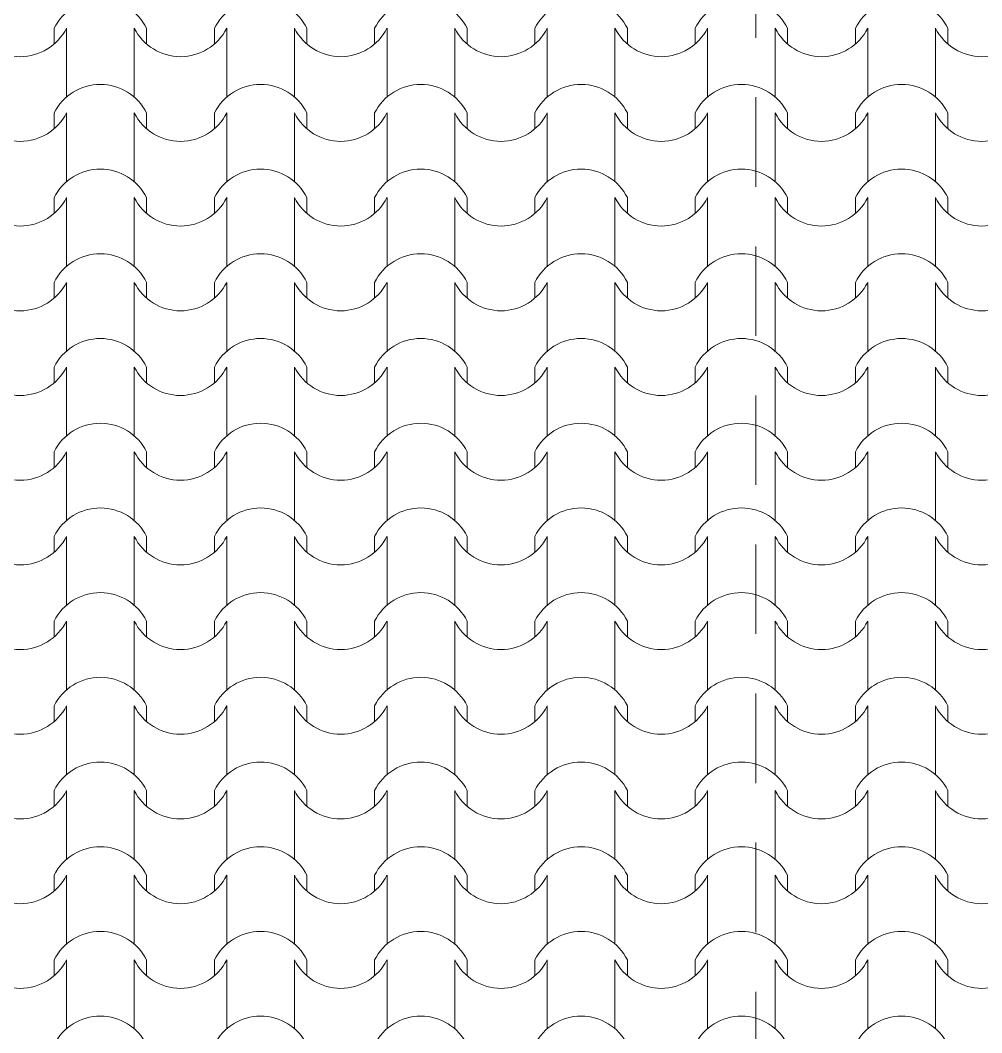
# Model space of a CAD drawing. Header units: feet. Extents: x 2791058 to 2855058, y -67651 to -26651.
# Drawn here: x 2826009 to 2829423, y -50133 to -46539 of the extents above; entities that cross this region are included whole.
import ezdxf

# ---------------------------------------------------------------- set-up
doc = ezdxf.new("R2010")
doc.units = ezdxf.units.FT
doc.header["$MEASUREMENT"] = 0
doc.linetypes.add('Long Dashed', pattern=[529.166651, 317.499995, -211.666656])
doc.layers.add('Shell - Roof_Pen_No__20', color=1, linetype='Continuous', lineweight=0)
doc.layers.add('Structural - Bearing_Pen_No__62', color=7, linetype='Continuous', lineweight=0, true_color=0xaaaaaa)
doc.layers.add('Structural - Bearing_Pen_No__82', color=7, linetype='Continuous', lineweight=0, true_color=0xaaaaaa)

# ---------------------------------------------------------------- blocks, each defined once
blk = doc.blocks.new('*X5', base_point=(2247653.8, -76425))
at = {"layer": 'Structural - Bearing_Pen_No__62', "color": 253, "linetype": 'Continuous', "lineweight": 0, "true_color": 0xaaaaaa}
for p, q in [((2826129.5, -46623.3), (2826129.5, -46567.3)), ((2826173.5, -46689.2), (2826173.5, -46567.3)), ((2826414, -46689.2), (2826414, -46567.3)), ((2826458, -46623.3), (2826458, -46567.3)), ((2826698.4, -46623.3), (2826698.4, -46567.3)), ((2826742.4, -46689.2), (2826742.4, -46567.3)), ((2826982.9, -46689.2), (2826982.9, -46567.3)), ((2827026.9, -46623.3), (2827026.9, -46567.3)), ((2827267.4, -46623.3), (2827267.4, -46567.3)), ((2827311.4, -46689.2), (2827311.4, -46567.3)), ((2827551.9, -46689.2), (2827551.9, -46567.3)), ((2827595.9, -46623.3), (2827595.9, -46567.3)), ((2827836.4, -46623.3), (2827836.4, -46567.3)), ((2827880.4, -46689.2), (2827880.4, -46567.3)), ((2828120.8, -46689.2), (2828120.8, -46567.3)), ((2828164.8, -46623.3), (2828164.8, -46567.3)), ((2828405.3, -46623.3), (2828405.3, -46567.3)), ((2828449.3, -46689.2), (2828449.3, -46567.3)), ((2828689.8, -46689.2), (2828689.8, -46567.3)), ((2828733.8, -46623.3), (2828733.8, -46567.3)), ((2828974.3, -46623.3), (2828974.3, -46567.3)), ((2829018.3, -46689.2), (2829018.3, -46567.3)), ((2829258.8, -46689.2), (2829258.8, -46567.3)), ((2829302.8, -46623.3), (2829302.8, -46567.3)), ((2826173.5, -46811.1), (2826173.5, -46689.2)), ((2826414, -46811.1), (2826414, -46689.2)), ((2826742.4, -46811.1), (2826742.4, -46689.2)), ((2826982.9, -46811.1), (2826982.9, -46689.2)), ((2827311.4, -46811.1), (2827311.4, -46689.2)), ((2827551.9, -46811.1), (2827551.9, -46689.2)), ((2827880.4, -46811.1), (2827880.4, -46689.2)), ((2828120.8, -46811.1), (2828120.8, -46689.2)), ((2828449.3, -46811.1), (2828449.3, -46689.2)), ((2828689.8, -46811.1), (2828689.8, -46689.2)), ((2829018.3, -46811.1), (2829018.3, -46689.2)), ((2829258.8, -46811.1), (2829258.8, -46689.2)), ((2826129.5, -46924), (2826129.5, -46867.9)), ((2826173.5, -46989.9), (2826173.5, -46867.9)), ((2826414, -46989.9), (2826414, -46867.9)), ((2826458, -46924), (2826458, -46867.9)), ((2826698.4, -46924), (2826698.4, -46867.9)), ((2826742.4, -46989.9), (2826742.4, -46867.9)), ((2826982.9, -46989.9), (2826982.9, -46867.9)), ((2827026.9, -46924), (2827026.9, -46867.9)), ((2827267.4, -46924), (2827267.4, -46867.9)), ((2827311.4, -46989.9), (2827311.4, -46867.9)), ((2827551.9, -46989.9), (2827551.9, -46867.9)), ((2827595.9, -46924), (2827595.9, -46867.9)), ((2827836.4, -46924), (2827836.4, -46867.9)), ((2827880.4, -46989.9), (2827880.4, -46867.9)), ((2828120.8, -46989.9), (2828120.8, -46867.9)), ((2828164.8, -46924), (2828164.8, -46867.9)), ((2828405.3, -46924), (2828405.3, -46867.9)), ((2828449.3, -46989.9), (2828449.3, -46867.9)), ((2828689.8, -46989.9), (2828689.8, -46867.9)), ((2828733.8, -46924), (2828733.8, -46867.9)), ((2828974.3, -46924), (2828974.3, -46867.9)), ((2829018.3, -46989.9), (2829018.3, -46867.9)), ((2829258.8, -46989.9), (2829258.8, -46867.9)), ((2829302.8, -46924), (2829302.8, -46867.9)), ((2826173.5, -47111.8), (2826173.5, -46989.9)), ((2826414, -47111.8), (2826414, -46989.9)), ((2826742.4, -47111.8), (2826742.4, -46989.9)), ((2826982.9, -47111.8), (2826982.9, -46989.9)), ((2827311.4, -47111.8), (2827311.4, -46989.9)), ((2827551.9, -47111.8), (2827551.9, -46989.9)), ((2827880.4, -47111.8), (2827880.4, -46989.9)), ((2828120.8, -47111.8), (2828120.8, -46989.9)), ((2828449.3, -47111.8), (2828449.3, -46989.9)), ((2828689.8, -47111.8), (2828689.8, -46989.9)), ((2829018.3, -47111.8), (2829018.3, -46989.9)), ((2829258.8, -47111.8), (2829258.8, -46989.9)), ((2826129.5, -47224.7), (2826129.5, -47168.6)), ((2826173.5, -47290.5), (2826173.5, -47168.6)), ((2826414, -47290.5), (2826414, -47168.6)), ((2826458, -47224.7), (2826458, -47168.6)), ((2826698.4, -47224.7), (2826698.4, -47168.6)), ((2826742.4, -47290.5), (2826742.4, -47168.6)), ((2826982.9, -47290.5), (2826982.9, -47168.6)), ((2827026.9, -47224.7), (2827026.9, -47168.6)), ((2827267.4, -47224.7), (2827267.4, -47168.6)), ((2827311.4, -47290.5), (2827311.4, -47168.6)), ((2827551.9, -47290.5), (2827551.9, -47168.6)), ((2827595.9, -47224.7), (2827595.9, -47168.6)), ((2827836.4, -47224.7), (2827836.4, -47168.6)), ((2827880.4, -47290.5), (2827880.4, -47168.6)), ((2828120.8, -47290.5), (2828120.8, -47168.6)), ((2828164.8, -47224.7), (2828164.8, -47168.6)), ((2828405.3, -47224.7), (2828405.3, -47168.6)), ((2828449.3, -47290.5), (2828449.3, -47168.6)), ((2828689.8, -47290.5), (2828689.8, -47168.6)), ((2828733.8, -47224.7), (2828733.8, -47168.6)), ((2828974.3, -47224.7), (2828974.3, -47168.6)), ((2829018.3, -47290.5), (2829018.3, -47168.6)), ((2829258.8, -47290.5), (2829258.8, -47168.6)), ((2829302.8, -47224.7), (2829302.8, -47168.6)), ((2826173.5, -47412.5), (2826173.5, -47290.5)), ((2826414, -47412.5), (2826414, -47290.5)), ((2826742.4, -47412.5), (2826742.4, -47290.5)), ((2826982.9, -47412.5), (2826982.9, -47290.5)), ((2827311.4, -47412.5), (2827311.4, -47290.5)), ((2827551.9, -47412.5), (2827551.9, -47290.5)), ((2827880.4, -47412.5), (2827880.4, -47290.5)), ((2828120.8, -47412.5), (2828120.8, -47290.5)), ((2828449.3, -47412.5), (2828449.3, -47290.5)), ((2828689.8, -47412.5), (2828689.8, -47290.5)), ((2829018.3, -47412.5), (2829018.3, -47290.5)), ((2829258.8, -47412.5), (2829258.8, -47290.5)), ((2826129.5, -47525.3), (2826129.5, -47469.3)), ((2826173.5, -47591.2), (2826173.5, -47469.3)), ((2826414, -47591.2), (2826414, -47469.3)), ((2826458, -47525.3), (2826458, -47469.3)), ((2826698.4, -47525.3), (2826698.4, -47469.3)), ((2826742.4, -47591.2), (2826742.4, -47469.3)), ((2826982.9, -47591.2), (2826982.9, -47469.3)), ((2827026.9, -47525.3), (2827026.9, -47469.3)), ((2827267.4, -47525.3), (2827267.4, -47469.3)), ((2827311.4, -47591.2), (2827311.4, -47469.3)), ((2827551.9, -47591.2), (2827551.9, -47469.3)), ((2827595.9, -47525.3), (2827595.9, -47469.3)), ((2827836.4, -47525.3), (2827836.4, -47469.3)), ((2827880.4, -47591.2), (2827880.4, -47469.3)), ((2828120.8, -47591.2), (2828120.8, -47469.3)), ((2828164.8, -47525.3), (2828164.8, -47469.3)), ((2828405.3, -47525.3), (2828405.3, -47469.3)), ((2828449.3, -47591.2), (2828449.3, -47469.3)), ((2828689.8, -47591.2), (2828689.8, -47469.3)), ((2828733.8, -47525.3), (2828733.8, -47469.3)), ((2828974.3, -47525.3), (2828974.3, -47469.3)), ((2829018.3, -47591.2), (2829018.3, -47469.3)), ((2829258.8, -47591.2), (2829258.8, -47469.3)), ((2829302.8, -47525.3), (2829302.8, -47469.3)), ((2826173.5, -47713.2), (2826173.5, -47591.2)), ((2826414, -47713.2), (2826414, -47591.2)), ((2826742.4, -47713.2), (2826742.4, -47591.2)), ((2826982.9, -47713.2), (2826982.9, -47591.2)), ((2827311.4, -47713.2), (2827311.4, -47591.2)), ((2827551.9, -47713.2), (2827551.9, -47591.2)), ((2827880.4, -47713.2), (2827880.4, -47591.2)), ((2828120.8, -47713.2), (2828120.8, -47591.2)), ((2828449.3, -47713.2), (2828449.3, -47591.2)), ((2828689.8, -47713.2), (2828689.8, -47591.2)), ((2829018.3, -47713.2), (2829018.3, -47591.2)), ((2829258.8, -47713.2), (2829258.8, -47591.2)), ((2826129.5, -47826), (2826129.5, -47769.9)), ((2826173.5, -47891.9), (2826173.5, -47769.9)), ((2826414, -47891.9), (2826414, -47769.9)), ((2826458, -47826), (2826458, -47769.9)), ((2826698.4, -47826), (2826698.4, -47769.9)), ((2826742.4, -47891.9), (2826742.4, -47769.9)), ((2826982.9, -47891.9), (2826982.9, -47769.9)), ((2827026.9, -47826), (2827026.9, -47769.9)), ((2827267.4, -47826), (2827267.4, -47769.9)), ((2827311.4, -47891.9), (2827311.4, -47769.9)), ((2827551.9, -47891.9), (2827551.9, -47769.9)), ((2827595.9, -47826), (2827595.9, -47769.9)), ((2827836.4, -47826), (2827836.4, -47769.9)), ((2827880.4, -47891.9), (2827880.4, -47769.9)), ((2828120.8, -47891.9), (2828120.8, -47769.9)), ((2828164.8, -47826), (2828164.8, -47769.9)), ((2828405.3, -47826), (2828405.3, -47769.9)), ((2828449.3, -47891.9), (2828449.3, -47769.9)), ((2828689.8, -47891.9), (2828689.8, -47769.9)), ((2828733.8, -47826), (2828733.8, -47769.9)), ((2828974.3, -47826), (2828974.3, -47769.9)), ((2829018.3, -47891.9), (2829018.3, -47769.9)), ((2829258.8, -47891.9), (2829258.8, -47769.9)), ((2829302.8, -47826), (2829302.8, -47769.9)), ((2826173.5, -48013.8), (2826173.5, -47891.9)), ((2826414, -48013.8), (2826414, -47891.9)), ((2826742.4, -48013.8), (2826742.4, -47891.9)), ((2826982.9, -48013.8), (2826982.9, -47891.9)), ((2827311.4, -48013.8), (2827311.4, -47891.9)), ((2827551.9, -48013.8), (2827551.9, -47891.9)), ((2827880.4, -48013.8), (2827880.4, -47891.9)), ((2828120.8, -48013.8), (2828120.8, -47891.9)), ((2828449.3, -48013.8), (2828449.3, -47891.9)), ((2828689.8, -48013.8), (2828689.8, -47891.9)), ((2829018.3, -48013.8), (2829018.3, -47891.9)), ((2829258.8, -48013.8), (2829258.8, -47891.9)), ((2826129.5, -48126.7), (2826129.5, -48070.6)), ((2826173.5, -48192.6), (2826173.5, -48070.6)), ((2826414, -48192.6), (2826414, -48070.6)), ((2826458, -48126.7), (2826458, -48070.6)), ((2826698.4, -48126.7), (2826698.4, -48070.6)), ((2826742.4, -48192.6), (2826742.4, -48070.6)), ((2826982.9, -48192.6), (2826982.9, -48070.6)), ((2827026.9, -48126.7), (2827026.9, -48070.6)), ((2827267.4, -48126.7), (2827267.4, -48070.6)), ((2827311.4, -48192.6), (2827311.4, -48070.6)), ((2827551.9, -48192.6), (2827551.9, -48070.6)), ((2827595.9, -48126.7), (2827595.9, -48070.6)), ((2827836.4, -48126.7), (2827836.4, -48070.6)), ((2827880.4, -48192.6), (2827880.4, -48070.6)), ((2828120.8, -48192.6), (2828120.8, -48070.6)), ((2828164.8, -48126.7), (2828164.8, -48070.6)), ((2828405.3, -48126.7), (2828405.3, -48070.6)), ((2828449.3, -48192.6), (2828449.3, -48070.6)), ((2828689.8, -48192.6), (2828689.8, -48070.6)), ((2828733.8, -48126.7), (2828733.8, -48070.6)), ((2828974.3, -48126.7), (2828974.3, -48070.6)), ((2829018.3, -48192.6), (2829018.3, -48070.6)), ((2829258.8, -48192.6), (2829258.8, -48070.6)), ((2829302.8, -48126.7), (2829302.8, -48070.6)), ((2826173.5, -48314.5), (2826173.5, -48192.6)), ((2826414, -48314.5), (2826414, -48192.6)), ((2826742.4, -48314.5), (2826742.4, -48192.6)), ((2826982.9, -48314.5), (2826982.9, -48192.6)), ((2827311.4, -48314.5), (2827311.4, -48192.6)), ((2827551.9, -48314.5), (2827551.9, -48192.6)), ((2827880.4, -48314.5), (2827880.4, -48192.6)), ((2828120.8, -48314.5), (2828120.8, -48192.6)), ((2828449.3, -48314.5), (2828449.3, -48192.6)), ((2828689.8, -48314.5), (2828689.8, -48192.6)), ((2829018.3, -48314.5), (2829018.3, -48192.6)), ((2829258.8, -48314.5), (2829258.8, -48192.6)), ((2826129.5, -48427.4), (2826129.5, -48371.3)), ((2826173.5, -48493.2), (2826173.5, -48371.3)), ((2826414, -48493.2), (2826414, -48371.3)), ((2826458, -48427.4), (2826458, -48371.3)), ((2826698.4, -48427.4), (2826698.4, -48371.3)), ((2826742.4, -48493.2), (2826742.4, -48371.3)), ((2826982.9, -48493.2), (2826982.9, -48371.3)), ((2827026.9, -48427.4), (2827026.9, -48371.3)), ((2827267.4, -48427.4), (2827267.4, -48371.3)), ((2827311.4, -48493.2), (2827311.4, -48371.3)), ((2827551.9, -48493.2), (2827551.9, -48371.3)), ((2827595.9, -48427.4), (2827595.9, -48371.3)), ((2827836.4, -48427.4), (2827836.4, -48371.3)), ((2827880.4, -48493.2), (2827880.4, -48371.3)), ((2828120.8, -48493.2), (2828120.8, -48371.3)), ((2828164.8, -48427.4), (2828164.8, -48371.3)), ((2828405.3, -48427.4), (2828405.3, -48371.3)), ((2828449.3, -48493.2), (2828449.3, -48371.3)), ((2828689.8, -48493.2), (2828689.8, -48371.3)), ((2828733.8, -48427.4), (2828733.8, -48371.3)), ((2828974.3, -48427.4), (2828974.3, -48371.3)), ((2829018.3, -48493.2), (2829018.3, -48371.3)), ((2829258.8, -48493.2), (2829258.8, -48371.3)), ((2829302.8, -48427.4), (2829302.8, -48371.3)), ((2826173.5, -48615.2), (2826173.5, -48493.2)), ((2826414, -48615.2), (2826414, -48493.2)), ((2826742.4, -48615.2), (2826742.4, -48493.2)), ((2826982.9, -48615.2), (2826982.9, -48493.2)), ((2827311.4, -48615.2), (2827311.4, -48493.2)), ((2827551.9, -48615.2), (2827551.9, -48493.2)), ((2827880.4, -48615.2), (2827880.4, -48493.2)), ((2828120.8, -48615.2), (2828120.8, -48493.2)), ((2828449.3, -48615.2), (2828449.3, -48493.2)), ((2828689.8, -48615.2), (2828689.8, -48493.2)), ((2829018.3, -48615.2), (2829018.3, -48493.2)), ((2829258.8, -48615.2), (2829258.8, -48493.2)), ((2826129.5, -48728), (2826129.5, -48672)), ((2826173.5, -48793.9), (2826173.5, -48672)), ((2826414, -48793.9), (2826414, -48672)), ((2826458, -48728), (2826458, -48672)), ((2826698.4, -48728), (2826698.4, -48672)), ((2826742.4, -48793.9), (2826742.4, -48672)), ((2826982.9, -48793.9), (2826982.9, -48672)), ((2827026.9, -48728), (2827026.9, -48672)), ((2827267.4, -48728), (2827267.4, -48672)), ((2827311.4, -48793.9), (2827311.4, -48672)), ((2827551.9, -48793.9), (2827551.9, -48672)), ((2827595.9, -48728), (2827595.9, -48672)), ((2827836.4, -48728), (2827836.4, -48672)), ((2827880.4, -48793.9), (2827880.4, -48672)), ((2828120.8, -48793.9), (2828120.8, -48672)), ((2828164.8, -48728), (2828164.8, -48672)), ((2828405.3, -48728), (2828405.3, -48672)), ((2828449.3, -48793.9), (2828449.3, -48672)), ((2828689.8, -48793.9), (2828689.8, -48672)), ((2828733.8, -48728), (2828733.8, -48672)), ((2828974.3, -48728), (2828974.3, -48672)), ((2829018.3, -48793.9), (2829018.3, -48672)), ((2829258.8, -48793.9), (2829258.8, -48672)), ((2829302.8, -48728), (2829302.8, -48672)), ((2826173.5, -48915.8), (2826173.5, -48793.9)), ((2826414, -48915.8), (2826414, -48793.9)), ((2826742.4, -48915.8), (2826742.4, -48793.9)), ((2826982.9, -48915.8), (2826982.9, -48793.9)), ((2827311.4, -48915.8), (2827311.4, -48793.9)), ((2827551.9, -48915.8), (2827551.9, -48793.9)), ((2827880.4, -48915.8), (2827880.4, -48793.9)), ((2828120.8, -48915.8), (2828120.8, -48793.9)), ((2828449.3, -48915.8), (2828449.3, -48793.9)), ((2828689.8, -48915.8), (2828689.8, -48793.9)), ((2829018.3, -48915.8), (2829018.3, -48793.9)), ((2829258.8, -48915.8), (2829258.8, -48793.9)), ((2826129.5, -49028.7), (2826129.5, -48972.6)), ((2826173.5, -49094.6), (2826173.5, -48972.6)), ((2826414, -49094.6), (2826414, -48972.6)), ((2826458, -49028.7), (2826458, -48972.6)), ((2826698.4, -49028.7), (2826698.4, -48972.6)), ((2826742.4, -49094.6), (2826742.4, -48972.6)), ((2826982.9, -49094.6), (2826982.9, -48972.6)), ((2827026.9, -49028.7), (2827026.9, -48972.6)), ((2827267.4, -49028.7), (2827267.4, -48972.6)), ((2827311.4, -49094.6), (2827311.4, -48972.6)), ((2827551.9, -49094.6), (2827551.9, -48972.6)), ((2827595.9, -49028.7), (2827595.9, -48972.6)), ((2827836.4, -49028.7), (2827836.4, -48972.6)), ((2827880.4, -49094.6), (2827880.4, -48972.6)), ((2828120.8, -49094.6), (2828120.8, -48972.6)), ((2828164.8, -49028.7), (2828164.8, -48972.6)), ((2828405.3, -49028.7), (2828405.3, -48972.6)), ((2828449.3, -49094.6), (2828449.3, -48972.6)), ((2828689.8, -49094.6), (2828689.8, -48972.6)), ((2828733.8, -49028.7), (2828733.8, -48972.6)), ((2828974.3, -49028.7), (2828974.3, -48972.6)), ((2829018.3, -49094.6), (2829018.3, -48972.6)), ((2829258.8, -49094.6), (2829258.8, -48972.6)), ((2829302.8, -49028.7), (2829302.8, -48972.6)), ((2826173.5, -49216.5), (2826173.5, -49094.6)), ((2826414, -49216.5), (2826414, -49094.6)), ((2826742.4, -49216.5), (2826742.4, -49094.6)), ((2826982.9, -49216.5), (2826982.9, -49094.6)), ((2827311.4, -49216.5), (2827311.4, -49094.6)), ((2827551.9, -49216.5), (2827551.9, -49094.6)), ((2827880.4, -49216.5), (2827880.4, -49094.6)), ((2828120.8, -49216.5), (2828120.8, -49094.6)), ((2828449.3, -49216.5), (2828449.3, -49094.6)), ((2828689.8, -49216.5), (2828689.8, -49094.6)), ((2829018.3, -49216.5), (2829018.3, -49094.6)), ((2829258.8, -49216.5), (2829258.8, -49094.6)), ((2826129.5, -49329.4), (2826129.5, -49273.3)), ((2826173.5, -49395.2), (2826173.5, -49273.3)), ((2826414, -49395.2), (2826414, -49273.3)), ((2826458, -49329.4), (2826458, -49273.3)), ((2826698.4, -49329.4), (2826698.4, -49273.3)), ((2826742.4, -49395.2), (2826742.4, -49273.3)), ((2826982.9, -49395.2), (2826982.9, -49273.3)), ((2827026.9, -49329.4), (2827026.9, -49273.3)), ((2827267.4, -49329.4), (2827267.4, -49273.3)), ((2827311.4, -49395.2), (2827311.4, -49273.3)), ((2827551.9, -49395.2), (2827551.9, -49273.3)), ((2827595.9, -49329.4), (2827595.9, -49273.3)), ((2827836.4, -49329.4), (2827836.4, -49273.3)), ((2827880.4, -49395.2), (2827880.4, -49273.3)), ((2828120.8, -49395.2), (2828120.8, -49273.3)), ((2828164.8, -49329.4), (2828164.8, -49273.3)), ((2828405.3, -49329.4), (2828405.3, -49273.3)), ((2828449.3, -49395.2), (2828449.3, -49273.3)), ((2828689.8, -49395.2), (2828689.8, -49273.3)), ((2828733.8, -49329.4), (2828733.8, -49273.3)), ((2828974.3, -49329.4), (2828974.3, -49273.3)), ((2829018.3, -49395.2), (2829018.3, -49273.3)), ((2829258.8, -49395.2), (2829258.8, -49273.3)), ((2829302.8, -49329.4), (2829302.8, -49273.3)), ((2826173.5, -49517.2), (2826173.5, -49395.2)), ((2826414, -49517.2), (2826414, -49395.2)), ((2826742.4, -49517.2), (2826742.4, -49395.2)), ((2826982.9, -49517.2), (2826982.9, -49395.2)), ((2827311.4, -49517.2), (2827311.4, -49395.2)), ((2827551.9, -49517.2), (2827551.9, -49395.2)), ((2827880.4, -49517.2), (2827880.4, -49395.2)), ((2828120.8, -49517.2), (2828120.8, -49395.2)), ((2828449.3, -49517.2), (2828449.3, -49395.2)), ((2828689.8, -49517.2), (2828689.8, -49395.2)), ((2829018.3, -49517.2), (2829018.3, -49395.2)), ((2829258.8, -49517.2), (2829258.8, -49395.2)), ((2826129.5, -49630), (2826129.5, -49574)), ((2826173.5, -49695.9), (2826173.5, -49574)), ((2826414, -49695.9), (2826414, -49574)), ((2826458, -49630), (2826458, -49574)), ((2826698.4, -49630), (2826698.4, -49574)), ((2826742.4, -49695.9), (2826742.4, -49574)), ((2826982.9, -49695.9), (2826982.9, -49574)), ((2827026.9, -49630), (2827026.9, -49574)), ((2827267.4, -49630), (2827267.4, -49574)), ((2827311.4, -49695.9), (2827311.4, -49574)), ((2827551.9, -49695.9), (2827551.9, -49574)), ((2827595.9, -49630), (2827595.9, -49574)), ((2827836.4, -49630), (2827836.4, -49574)), ((2827880.4, -49695.9), (2827880.4, -49574)), ((2828120.8, -49695.9), (2828120.8, -49574)), ((2828164.8, -49630), (2828164.8, -49574)), ((2828405.3, -49630), (2828405.3, -49574)), ((2828449.3, -49695.9), (2828449.3, -49574)), ((2828689.8, -49695.9), (2828689.8, -49574)), ((2828733.8, -49630), (2828733.8, -49574)), ((2828974.3, -49630), (2828974.3, -49574)), ((2829018.3, -49695.9), (2829018.3, -49574)), ((2829258.8, -49695.9), (2829258.8, -49574)), ((2829302.8, -49630), (2829302.8, -49574)), ((2826173.5, -49817.9), (2826173.5, -49695.9)), ((2826414, -49817.9), (2826414, -49695.9)), ((2826742.4, -49817.9), (2826742.4, -49695.9)), ((2826982.9, -49817.9), (2826982.9, -49695.9)), ((2827311.4, -49817.9), (2827311.4, -49695.9)), ((2827551.9, -49817.9), (2827551.9, -49695.9)), ((2827880.4, -49817.9), (2827880.4, -49695.9)), ((2828120.8, -49817.9), (2828120.8, -49695.9)), ((2828449.3, -49817.9), (2828449.3, -49695.9)), ((2828689.8, -49817.9), (2828689.8, -49695.9)), ((2829018.3, -49817.9), (2829018.3, -49695.9)), ((2829258.8, -49817.9), (2829258.8, -49695.9)), ((2826129.5, -49930.7), (2826129.5, -49874.7)), ((2826173.5, -49996.6), (2826173.5, -49874.7)), ((2826414, -49996.6), (2826414, -49874.7)), ((2826458, -49930.7), (2826458, -49874.7)), ((2826698.4, -49930.7), (2826698.4, -49874.7)), ((2826742.4, -49996.6), (2826742.4, -49874.7)), ((2826982.9, -49996.6), (2826982.9, -49874.7)), ((2827026.9, -49930.7), (2827026.9, -49874.7)), ((2827267.4, -49930.7), (2827267.4, -49874.7)), ((2827311.4, -49996.6), (2827311.4, -49874.7)), ((2827551.9, -49996.6), (2827551.9, -49874.7)), ((2827595.9, -49930.7), (2827595.9, -49874.7)), ((2827836.4, -49930.7), (2827836.4, -49874.7)), ((2827880.4, -49996.6), (2827880.4, -49874.7)), ((2828120.8, -49996.6), (2828120.8, -49874.7)), ((2828164.8, -49930.7), (2828164.8, -49874.7)), ((2828405.3, -49930.7), (2828405.3, -49874.7)), ((2828449.3, -49996.6), (2828449.3, -49874.7)), ((2828689.8, -49996.6), (2828689.8, -49874.7)), ((2828733.8, -49930.7), (2828733.8, -49874.7)), ((2828974.3, -49930.7), (2828974.3, -49874.7)), ((2829018.3, -49996.6), (2829018.3, -49874.7)), ((2829258.8, -49996.6), (2829258.8, -49874.7)), ((2829302.8, -49930.7), (2829302.8, -49874.7)), ((2826173.5, -50118.5), (2826173.5, -49996.6)), ((2826414, -50118.5), (2826414, -49996.6)), ((2826742.4, -50118.5), (2826742.4, -49996.6)), ((2826982.9, -50118.5), (2826982.9, -49996.6)), ((2827311.4, -50118.5), (2827311.4, -49996.6)), ((2827551.9, -50118.5), (2827551.9, -49996.6)), ((2827880.4, -50118.5), (2827880.4, -49996.6)), ((2828120.8, -50118.5), (2828120.8, -49996.6)), ((2828449.3, -50118.5), (2828449.3, -49996.6)), ((2828689.8, -50118.5), (2828689.8, -49996.6)), ((2829018.3, -50118.5), (2829018.3, -49996.6)), ((2829258.8, -50118.5), (2829258.8, -49996.6))]:
    blk.add_line(p, q, dxfattribs=at)
for centre, radius, start, end in [((2826293.7, -46649.9), 183.9, 26.7044, 153.2956), ((2826862.7, -46649.9), 183.9, 26.7044, 153.2956), ((2827431.6, -46649.9), 183.9, 26.7044, 153.2956), ((2828000.6, -46649.9), 183.9, 26.7044, 153.2956), ((2828569.6, -46649.9), 183.9, 26.7044, 153.2956), ((2829138.5, -46649.9), 183.9, 26.7044, 153.2956), ((2826009.8, -46483.3), 184.9, 206.9885, 269.8295), ((2826008.7, -46483.3), 184.9, 270.1705, 333.0115), ((2826578.8, -46483.3), 184.9, 206.9885, 269.8295), ((2826577.7, -46483.3), 184.9, 270.1705, 333.0115), ((2827147.7, -46483.3), 184.9, 206.9885, 269.8295), ((2827146.6, -46483.3), 184.9, 270.1705, 333.0115), ((2827716.7, -46483.3), 184.9, 206.9885, 269.8295), ((2827715.6, -46483.3), 184.9, 270.1705, 333.0115), ((2828285.6, -46483.3), 184.9, 206.9885, 269.8295), ((2828284.5, -46483.3), 184.9, 270.1705, 333.0115), ((2828854.6, -46483.3), 184.9, 206.9885, 269.8295), ((2828853.5, -46483.3), 184.9, 270.1705, 333.0115), ((2829423.6, -46483.3), 184.9, 206.9885, 269.8295), ((2829422.5, -46483.3), 184.9, 270.1705, 333.0115), ((2826293.7, -46950.6), 183.9, 26.7044, 153.2956), ((2826862.7, -46950.6), 183.9, 26.7044, 153.2956), ((2827431.6, -46950.6), 183.9, 26.7044, 153.2956), ((2828000.6, -46950.6), 183.9, 26.7044, 153.2956), ((2828569.6, -46950.6), 183.9, 26.7044, 153.2956), ((2829138.5, -46950.6), 183.9, 26.7044, 153.2956), ((2826009.8, -46784), 184.9, 206.9885, 269.8295), ((2826008.7, -46784), 184.9, 270.1705, 333.0115), ((2826578.8, -46784), 184.9, 206.9885, 269.8295), ((2826577.7, -46784), 184.9, 270.1705, 333.0115), ((2827147.7, -46784), 184.9, 206.9885, 269.8295), ((2827146.6, -46784), 184.9, 270.1705, 333.0115), ((2827716.7, -46784), 184.9, 206.9885, 269.8295), ((2827715.6, -46784), 184.9, 270.1705, 333.0115), ((2828285.6, -46784), 184.9, 206.9885, 269.8295), ((2828284.5, -46784), 184.9, 270.1705, 333.0115), ((2828854.6, -46784), 184.9, 206.9885, 269.8295), ((2828853.5, -46784), 184.9, 270.1705, 333.0115), ((2829423.6, -46784), 184.9, 206.9885, 269.8295), ((2829422.5, -46784), 184.9, 270.1705, 333.0115), ((2826293.7, -47251.2), 183.9, 26.7044, 153.2956), ((2826862.7, -47251.2), 183.9, 26.7044, 153.2956), ((2827431.6, -47251.2), 183.9, 26.7044, 153.2956), ((2828000.6, -47251.2), 183.9, 26.7044, 153.2956), ((2828569.6, -47251.2), 183.9, 26.7044, 153.2956), ((2829138.5, -47251.2), 183.9, 26.7044, 153.2956), ((2826009.8, -47084.7), 184.9, 206.9885, 269.8295), ((2826008.7, -47084.7), 184.9, 270.1705, 333.0115), ((2826578.8, -47084.7), 184.9, 206.9885, 269.8295), ((2826577.7, -47084.7), 184.9, 270.1705, 333.0115), ((2827147.7, -47084.7), 184.9, 206.9885, 269.8295), ((2827146.6, -47084.7), 184.9, 270.1705, 333.0115), ((2827716.7, -47084.7), 184.9, 206.9885, 269.8295), ((2827715.6, -47084.7), 184.9, 270.1705, 333.0115), ((2828285.6, -47084.7), 184.9, 206.9885, 269.8295), ((2828284.5, -47084.7), 184.9, 270.1705, 333.0115), ((2828854.6, -47084.7), 184.9, 206.9885, 269.8295), ((2828853.5, -47084.7), 184.9, 270.1705, 333.0115), ((2829423.6, -47084.7), 184.9, 206.9885, 269.8295), ((2829422.5, -47084.7), 184.9, 270.1705, 333.0115), ((2826293.7, -47551.9), 183.9, 26.7044, 153.2956), ((2826862.7, -47551.9), 183.9, 26.7044, 153.2956), ((2827431.6, -47551.9), 183.9, 26.7044, 153.2956), ((2828000.6, -47551.9), 183.9, 26.7044, 153.2956), ((2828569.6, -47551.9), 183.9, 26.7044, 153.2956), ((2829138.5, -47551.9), 183.9, 26.7044, 153.2956), ((2826009.8, -47385.4), 184.9, 206.9885, 269.8295), ((2826008.7, -47385.4), 184.9, 270.1705, 333.0115), ((2826578.8, -47385.4), 184.9, 206.9885, 269.8295), ((2826577.7, -47385.4), 184.9, 270.1705, 333.0115), ((2827147.7, -47385.4), 184.9, 206.9885, 269.8295), ((2827146.6, -47385.4), 184.9, 270.1705, 333.0115), ((2827716.7, -47385.4), 184.9, 206.9885, 269.8295), ((2827715.6, -47385.4), 184.9, 270.1705, 333.0115), ((2828285.6, -47385.4), 184.9, 206.9885, 269.8295), ((2828284.5, -47385.4), 184.9, 270.1705, 333.0115), ((2828854.6, -47385.4), 184.9, 206.9885, 269.8295), ((2828853.5, -47385.4), 184.9, 270.1705, 333.0115), ((2829423.6, -47385.4), 184.9, 206.9885, 269.8295), ((2829422.5, -47385.4), 184.9, 270.1705, 333.0115), ((2826293.7, -47852.6), 183.9, 26.7044, 153.2956), ((2826862.7, -47852.6), 183.9, 26.7044, 153.2956), ((2827431.6, -47852.6), 183.9, 26.7044, 153.2956), ((2828000.6, -47852.6), 183.9, 26.7044, 153.2956), ((2828569.6, -47852.6), 183.9, 26.7044, 153.2956), ((2829138.5, -47852.6), 183.9, 26.7044, 153.2956), ((2826009.8, -47686), 184.9, 206.9885, 269.8295), ((2826008.7, -47686), 184.9, 270.1705, 333.0115), ((2826578.8, -47686), 184.9, 206.9885, 269.8295), ((2826577.7, -47686), 184.9, 270.1705, 333.0115), ((2827147.7, -47686), 184.9, 206.9885, 269.8295), ((2827146.6, -47686), 184.9, 270.1705, 333.0115), ((2827716.7, -47686), 184.9, 206.9885, 269.8295), ((2827715.6, -47686), 184.9, 270.1705, 333.0115), ((2828285.6, -47686), 184.9, 206.9885, 269.8295), ((2828284.5, -47686), 184.9, 270.1705, 333.0115), ((2828854.6, -47686), 184.9, 206.9885, 269.8295), ((2828853.5, -47686), 184.9, 270.1705, 333.0115), ((2829423.6, -47686), 184.9, 206.9885, 269.8295), ((2829422.5, -47686), 184.9, 270.1705, 333.0115), ((2826293.7, -48153.2), 183.9, 26.7044, 153.2956), ((2826862.7, -48153.2), 183.9, 26.7044, 153.2956), ((2827431.6, -48153.2), 183.9, 26.7044, 153.2956), ((2828000.6, -48153.2), 183.9, 26.7044, 153.2956), ((2828569.6, -48153.2), 183.9, 26.7044, 153.2956), ((2829138.5, -48153.2), 183.9, 26.7044, 153.2956), ((2826009.8, -47986.7), 184.9, 206.9885, 269.8295), ((2826008.7, -47986.7), 184.9, 270.1705, 333.0115), ((2826578.8, -47986.7), 184.9, 206.9885, 269.8295), ((2826577.7, -47986.7), 184.9, 270.1705, 333.0115), ((2827147.7, -47986.7), 184.9, 206.9885, 269.8295), ((2827146.6, -47986.7), 184.9, 270.1705, 333.0115), ((2827716.7, -47986.7), 184.9, 206.9885, 269.8295), ((2827715.6, -47986.7), 184.9, 270.1705, 333.0115), ((2828285.6, -47986.7), 184.9, 206.9885, 269.8295), ((2828284.5, -47986.7), 184.9, 270.1705, 333.0115), ((2828854.6, -47986.7), 184.9, 206.9885, 269.8295), ((2828853.5, -47986.7), 184.9, 270.1705, 333.0115), ((2829423.6, -47986.7), 184.9, 206.9885, 269.8295), ((2829422.5, -47986.7), 184.9, 270.1705, 333.0115), ((2826293.7, -48453.9), 183.9, 26.7044, 153.2956), ((2826862.7, -48453.9), 183.9, 26.7044, 153.2956), ((2827431.6, -48453.9), 183.9, 26.7044, 153.2956), ((2828000.6, -48453.9), 183.9, 26.7044, 153.2956), ((2828569.6, -48453.9), 183.9, 26.7044, 153.2956), ((2829138.5, -48453.9), 183.9, 26.7044, 153.2956), ((2826009.8, -48287.4), 184.9, 206.9885, 269.8295), ((2826008.7, -48287.4), 184.9, 270.1705, 333.0115), ((2826578.8, -48287.4), 184.9, 206.9885, 269.8295), ((2826577.7, -48287.4), 184.9, 270.1705, 333.0115), ((2827147.7, -48287.4), 184.9, 206.9885, 269.8295), ((2827146.6, -48287.4), 184.9, 270.1705, 333.0115), ((2827716.7, -48287.4), 184.9, 206.9885, 269.8295), ((2827715.6, -48287.4), 184.9, 270.1705, 333.0115), ((2828285.6, -48287.4), 184.9, 206.9885, 269.8295), ((2828284.5, -48287.4), 184.9, 270.1705, 333.0115), ((2828854.6, -48287.4), 184.9, 206.9885, 269.8295), ((2828853.5, -48287.4), 184.9, 270.1705, 333.0115), ((2829423.6, -48287.4), 184.9, 206.9885, 269.8295), ((2829422.5, -48287.4), 184.9, 270.1705, 333.0115), ((2826293.7, -48754.6), 183.9, 26.7044, 153.2956), ((2826862.7, -48754.6), 183.9, 26.7044, 153.2956), ((2827431.6, -48754.6), 183.9, 26.7044, 153.2956), ((2828000.6, -48754.6), 183.9, 26.7044, 153.2956), ((2828569.6, -48754.6), 183.9, 26.7044, 153.2956), ((2829138.5, -48754.6), 183.9, 26.7044, 153.2956), ((2826009.8, -48588), 184.9, 206.9885, 269.8295), ((2826008.7, -48588), 184.9, 270.1705, 333.0115), ((2826578.8, -48588), 184.9, 206.9885, 269.8295), ((2826577.7, -48588), 184.9, 270.1705, 333.0115), ((2827147.7, -48588), 184.9, 206.9885, 269.8295), ((2827146.6, -48588), 184.9, 270.1705, 333.0115), ((2827716.7, -48588), 184.9, 206.9885, 269.8295), ((2827715.6, -48588), 184.9, 270.1705, 333.0115), ((2828285.6, -48588), 184.9, 206.9885, 269.8295), ((2828284.5, -48588), 184.9, 270.1705, 333.0115), ((2828854.6, -48588), 184.9, 206.9885, 269.8295), ((2828853.5, -48588), 184.9, 270.1705, 333.0115), ((2829423.6, -48588), 184.9, 206.9885, 269.8295), ((2829422.5, -48588), 184.9, 270.1705, 333.0115), ((2826293.7, -49055.3), 183.9, 26.7044, 153.2956), ((2826862.7, -49055.3), 183.9, 26.7044, 153.2956), ((2827431.6, -49055.3), 183.9, 26.7044, 153.2956), ((2828000.6, -49055.3), 183.9, 26.7044, 153.2956), ((2828569.6, -49055.3), 183.9, 26.7044, 153.2956), ((2829138.5, -49055.3), 183.9, 26.7044, 153.2956), ((2826009.8, -48888.7), 184.9, 206.9885, 269.8295), ((2826008.7, -48888.7), 184.9, 270.1705, 333.0115), ((2826578.8, -48888.7), 184.9, 206.9885, 269.8295), ((2826577.7, -48888.7), 184.9, 270.1705, 333.0115), ((2827147.7, -48888.7), 184.9, 206.9885, 269.8295), ((2827146.6, -48888.7), 184.9, 270.1705, 333.0115), ((2827716.7, -48888.7), 184.9, 206.9885, 269.8295), ((2827715.6, -48888.7), 184.9, 270.1705, 333.0115), ((2828285.6, -48888.7), 184.9, 206.9885, 269.8295), ((2828284.5, -48888.7), 184.9, 270.1705, 333.0115), ((2828854.6, -48888.7), 184.9, 206.9885, 269.8295), ((2828853.5, -48888.7), 184.9, 270.1705, 333.0115), ((2829423.6, -48888.7), 184.9, 206.9885, 269.8295), ((2829422.5, -48888.7), 184.9, 270.1705, 333.0115), ((2826293.7, -49355.9), 183.9, 26.7044, 153.2956), ((2826862.7, -49355.9), 183.9, 26.7044, 153.2956), ((2827431.6, -49355.9), 183.9, 26.7044, 153.2956), ((2828000.6, -49355.9), 183.9, 26.7044, 153.2956), ((2828569.6, -49355.9), 183.9, 26.7044, 153.2956), ((2829138.5, -49355.9), 183.9, 26.7044, 153.2956), ((2826009.8, -49189.4), 184.9, 206.9885, 269.8295), ((2826008.7, -49189.4), 184.9, 270.1705, 333.0115), ((2826578.8, -49189.4), 184.9, 206.9885, 269.8295), ((2826577.7, -49189.4), 184.9, 270.1705, 333.0115), ((2827147.7, -49189.4), 184.9, 206.9885, 269.8295), ((2827146.6, -49189.4), 184.9, 270.1705, 333.0115), ((2827716.7, -49189.4), 184.9, 206.9885, 269.8295), ((2827715.6, -49189.4), 184.9, 270.1705, 333.0115), ((2828285.6, -49189.4), 184.9, 206.9885, 269.8295), ((2828284.5, -49189.4), 184.9, 270.1705, 333.0115), ((2828854.6, -49189.4), 184.9, 206.9885, 269.8295), ((2828853.5, -49189.4), 184.9, 270.1705, 333.0115), ((2829423.6, -49189.4), 184.9, 206.9885, 269.8295), ((2829422.5, -49189.4), 184.9, 270.1705, 333.0115), ((2826293.7, -49656.6), 183.9, 26.7044, 153.2956), ((2826862.7, -49656.6), 183.9, 26.7044, 153.2956), ((2827431.6, -49656.6), 183.9, 26.7044, 153.2956), ((2828000.6, -49656.6), 183.9, 26.7044, 153.2956), ((2828569.6, -49656.6), 183.9, 26.7044, 153.2956), ((2829138.5, -49656.6), 183.9, 26.7044, 153.2956), ((2826009.8, -49490.1), 184.9, 206.9885, 269.8295), ((2826008.7, -49490.1), 184.9, 270.1705, 333.0115), ((2826578.8, -49490.1), 184.9, 206.9885, 269.8295), ((2826577.7, -49490.1), 184.9, 270.1705, 333.0115), ((2827147.7, -49490.1), 184.9, 206.9885, 269.8295), ((2827146.6, -49490.1), 184.9, 270.1705, 333.0115), ((2827716.7, -49490.1), 184.9, 206.9885, 269.8295), ((2827715.6, -49490.1), 184.9, 270.1705, 333.0115), ((2828285.6, -49490.1), 184.9, 206.9885, 269.8295), ((2828284.5, -49490.1), 184.9, 270.1705, 333.0115), ((2828854.6, -49490.1), 184.9, 206.9885, 269.8295), ((2828853.5, -49490.1), 184.9, 270.1705, 333.0115), ((2829423.6, -49490.1), 184.9, 206.9885, 269.8295), ((2829422.5, -49490.1), 184.9, 270.1705, 333.0115), ((2826293.7, -49957.3), 183.9, 26.7044, 153.2956), ((2826862.7, -49957.3), 183.9, 26.7044, 153.2956), ((2827431.6, -49957.3), 183.9, 26.7044, 153.2956), ((2828000.6, -49957.3), 183.9, 26.7044, 153.2956), ((2828569.6, -49957.3), 183.9, 26.7044, 153.2956), ((2829138.5, -49957.3), 183.9, 26.7044, 153.2956), ((2826009.8, -49790.7), 184.9, 206.9885, 269.8295), ((2826008.7, -49790.7), 184.9, 270.1705, 333.0115), ((2826578.8, -49790.7), 184.9, 206.9885, 269.8295), ((2826577.7, -49790.7), 184.9, 270.1705, 333.0115), ((2827147.7, -49790.7), 184.9, 206.9885, 269.8295), ((2827146.6, -49790.7), 184.9, 270.1705, 333.0115), ((2827716.7, -49790.7), 184.9, 206.9885, 269.8295), ((2827715.6, -49790.7), 184.9, 270.1705, 333.0115), ((2828285.6, -49790.7), 184.9, 206.9885, 269.8295), ((2828284.5, -49790.7), 184.9, 270.1705, 333.0115), ((2828854.6, -49790.7), 184.9, 206.9885, 269.8295), ((2828853.5, -49790.7), 184.9, 270.1705, 333.0115), ((2829423.6, -49790.7), 184.9, 206.9885, 269.8295), ((2829422.5, -49790.7), 184.9, 270.1705, 333.0115), ((2826293.7, -50257.9), 183.9, 26.7044, 153.2956), ((2826862.7, -50257.9), 183.9, 26.7044, 153.2956), ((2827431.6, -50257.9), 183.9, 26.7044, 153.2956), ((2828000.6, -50257.9), 183.9, 26.7044, 153.2956), ((2828569.6, -50257.9), 183.9, 26.7044, 153.2956), ((2829138.5, -50257.9), 183.9, 26.7044, 153.2956)]:
    blk.add_arc(centre, radius, start, end, dxfattribs=at)
blk = doc.blocks.new('Fill_3', base_point=(2247653.8, -74425))
at = {"layer": 'Structural - Bearing_Pen_No__62', "color": 253, "linetype": 'Continuous', "lineweight": 0, "true_color": 0xaaaaaa}
blk.add_blockref('*X5', (2247653.8, -76425), dxfattribs=at)

msp = doc.modelspace()

# ---------------------------------------------------------------- linework, layer by layer
at = {"layer": 'Shell - Roof_Pen_No__20', "color": 1, "linetype": 'Long Dashed', "lineweight": 0}
msp.add_line((2828621, -37816.6), (2828621, -59408.5), dxfattribs=at)

# ---------------------------------------------------------------- block references
at = {"layer": 'Structural - Bearing_Pen_No__62', "color": 253, "linetype": 'Continuous', "lineweight": 0, "true_color": 0xaaaaaa}
msp.add_blockref('Fill_3', (2247653.8, -74425), dxfattribs=at)
at = {"layer": 'Structural - Bearing_Pen_No__82', "color": 253, "linetype": 'Continuous', "lineweight": 0, "true_color": 0xaaaaaa, "rotation": 359.9999999999999}
msp.add_blockref('Fill_3', (2247653.8, -74425), dxfattribs=at)

doc.saveas('drawing.dxf')
